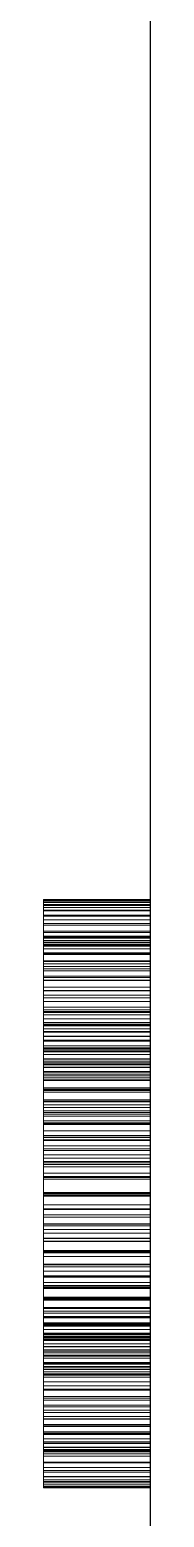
# Paper-space layout '01_三视图' of a CAD drawing. Header units: millimetres. Extents: x 8 to 450, y 8 to 289.
# Drawn here: x 177.12 to 177.25, y 115.479 to 117.296 of the extents above; entities that cross this region are included whole.
import ezdxf

# ---------------------------------------------------------------- set-up
doc = ezdxf.new("R2010")
doc.units = ezdxf.units.MM
doc.linetypes.add('WP_HIDDEN', pattern=[2.3, 1.5, -0.8])
doc.layers.add('HIDDEN', color=7, linetype='WP_HIDDEN', lineweight=13)
doc.layers.add('VISIBLE', color=7, linetype='CONTINUOUS', lineweight=25)

psp = doc.layouts.new('01_三视图')

# ---------------------------------------------------------------- linework, layer by layer
at = {"layer": 'HIDDEN'}
for points in [[(177.12, 116.2333), (177.12, 116.2336)], [(177.25, 116.2336), (177.12, 116.2336)], [(177.12, 116.2336), (177.12, 116.2328)], [(177.12, 116.2321), (177.12, 116.2333)], [(177.25, 116.2333), (177.12, 116.2333)], [(177.25, 116.2328), (177.12, 116.2328)], [(177.12, 116.2328), (177.12, 116.2304)], [(177.12, 116.2302), (177.12, 116.2321)], [(177.25, 116.2321), (177.12, 116.2321)], [(177.25, 116.2304), (177.12, 116.2304)], [(177.12, 116.2304), (177.12, 116.2263)], [(177.12, 116.2275), (177.12, 116.2302)], [(177.25, 116.2302), (177.12, 116.2302)], [(177.12, 116.224), (177.12, 116.2275)], [(177.25, 116.2275), (177.12, 116.2275)], [(177.25, 116.2263), (177.12, 116.2263)], [(177.12, 116.2263), (177.12, 116.2205)], [(177.12, 116.2197), (177.12, 116.224)], [(177.25, 116.224), (177.12, 116.224)], [(177.25, 116.2336), (177.25, 116.2328)], [(177.25, 116.2333), (177.25, 116.2336)], [(177.25, 116.2321), (177.25, 116.2333)], [(177.25, 116.2328), (177.25, 116.2304)], [(177.25, 116.2302), (177.25, 116.2321)], [(177.25, 116.2304), (177.25, 116.2263)], [(177.25, 116.2275), (177.25, 116.2302)], [(177.25, 116.224), (177.25, 116.2275)], [(177.25, 116.2263), (177.25, 116.2205)], [(177.25, 116.2197), (177.25, 116.224)], [(177.25, 116.2205), (177.12, 116.2205)], [(177.12, 116.2205), (177.12, 116.2132)], [(177.12, 116.2147), (177.12, 116.2197)], [(177.25, 116.2197), (177.12, 116.2197)], [(177.12, 116.2089), (177.12, 116.2147)], [(177.25, 116.2147), (177.12, 116.2147)], [(177.25, 116.2132), (177.12, 116.2132)], [(177.12, 116.2132), (177.12, 116.2042)], [(177.12, 116.2023), (177.12, 116.2089)], [(177.25, 116.2089), (177.12, 116.2089)], [(177.25, 116.2042), (177.12, 116.2042)], [(177.12, 116.2042), (177.12, 116.1935)], [(177.25, 116.2205), (177.25, 116.2132)], [(177.25, 116.2147), (177.25, 116.2197)], [(177.25, 116.2089), (177.25, 116.2147)], [(177.25, 116.2132), (177.25, 116.2042)], [(177.25, 116.2023), (177.25, 116.2089)], [(177.25, 116.2042), (177.25, 116.1935)], [(177.12, 116.195), (177.12, 116.2023)], [(177.25, 116.2023), (177.12, 116.2023)], [(177.12, 116.1869), (177.12, 116.195)], [(177.25, 116.195), (177.12, 116.195)], [(177.25, 116.1935), (177.12, 116.1935)], [(177.12, 116.1935), (177.12, 116.1812)], [(177.12, 116.1884), (177.12, 116.189)], [(177.25, 116.189), (177.12, 116.189)], [(177.12, 116.189), (177.12, 116.1877)], [(177.12, 116.1865), (177.12, 116.1884)], [(177.25, 116.1884), (177.12, 116.1884)], [(177.25, 116.1877), (177.12, 116.1877)], [(177.12, 116.1877), (177.12, 116.1836)], [(177.12, 116.178), (177.12, 116.1869)], [(177.25, 116.1869), (177.12, 116.1869)], [(177.12, 116.1834), (177.12, 116.1865)], [(177.25, 116.1865), (177.12, 116.1865)], [(177.25, 116.195), (177.25, 116.2023)], [(177.25, 116.1869), (177.25, 116.195)], [(177.25, 116.1935), (177.25, 116.1812)], [(177.25, 116.189), (177.25, 116.1877)], [(177.25, 116.1884), (177.25, 116.189)], [(177.25, 116.1865), (177.25, 116.1884)], [(177.25, 116.1877), (177.25, 116.1836)], [(177.25, 116.178), (177.25, 116.1869)], [(177.25, 116.1834), (177.25, 116.1865)], [(177.25, 116.1836), (177.12, 116.1836)], [(177.12, 116.1836), (177.12, 116.1768)], [(177.12, 116.1791), (177.12, 116.1834)], [(177.25, 116.1834), (177.12, 116.1834)], [(177.25, 116.1812), (177.12, 116.1812)], [(177.12, 116.1812), (177.12, 116.1674)], [(177.12, 116.1735), (177.12, 116.1791)], [(177.25, 116.1791), (177.12, 116.1791)], [(177.12, 116.1684), (177.12, 116.178)], [(177.25, 116.178), (177.12, 116.178)], [(177.25, 116.1768), (177.12, 116.1768)], [(177.12, 116.1768), (177.12, 116.1673)], [(177.12, 116.1666), (177.12, 116.1735)], [(177.25, 116.1735), (177.12, 116.1735)], [(177.12, 116.1579), (177.12, 116.1684)], [(177.25, 116.1684), (177.12, 116.1684)], [(177.25, 116.1836), (177.25, 116.1768)], [(177.25, 116.1791), (177.25, 116.1834)], [(177.25, 116.1812), (177.25, 116.1674)], [(177.25, 116.1735), (177.25, 116.1791)], [(177.25, 116.1684), (177.25, 116.178)], [(177.25, 116.1768), (177.25, 116.1673)], [(177.25, 116.1666), (177.25, 116.1735)], [(177.25, 116.1579), (177.25, 116.1684)], [(177.25, 116.1674), (177.12, 116.1674)], [(177.12, 116.1674), (177.12, 116.152)], [(177.25, 116.1673), (177.12, 116.1673)], [(177.12, 116.1673), (177.12, 116.155)], [(177.12, 116.1586), (177.12, 116.1666)], [(177.25, 116.1666), (177.12, 116.1666)], [(177.12, 116.1492), (177.12, 116.1586)], [(177.25, 116.1586), (177.12, 116.1586)], [(177.12, 116.1467), (177.12, 116.1579)], [(177.25, 116.1579), (177.12, 116.1579)], [(177.25, 116.155), (177.12, 116.155)], [(177.12, 116.155), (177.12, 116.1401)], [(177.25, 116.152), (177.12, 116.152)], [(177.12, 116.152), (177.12, 116.1352)], [(177.25, 116.1674), (177.25, 116.152)], [(177.25, 116.1673), (177.25, 116.155)], [(177.25, 116.1586), (177.25, 116.1666)], [(177.25, 116.1492), (177.25, 116.1586)], [(177.25, 116.1467), (177.25, 116.1579)], [(177.25, 116.155), (177.25, 116.1401)], [(177.25, 116.152), (177.25, 116.1352)], [(177.12, 116.1386), (177.12, 116.1492)], [(177.25, 116.1492), (177.12, 116.1492)], [(177.12, 116.1347), (177.12, 116.1467)], [(177.25, 116.1467), (177.12, 116.1467)], [(177.25, 116.1401), (177.12, 116.1401)], [(177.12, 116.1401), (177.12, 116.1224)], [(177.12, 116.1268), (177.12, 116.1386)], [(177.25, 116.1386), (177.12, 116.1386)], [(177.25, 116.1352), (177.12, 116.1352)], [(177.12, 116.1352), (177.12, 116.1168)], [(177.12, 116.1221), (177.12, 116.1347)], [(177.25, 116.1347), (177.12, 116.1347)], [(177.25, 116.1386), (177.25, 116.1492)], [(177.25, 116.1347), (177.25, 116.1467)], [(177.25, 116.1401), (177.25, 116.1224)], [(177.25, 116.1268), (177.25, 116.1386)], [(177.25, 116.1352), (177.25, 116.1168)], [(177.25, 116.1221), (177.25, 116.1347)], [(177.12, 116.1136), (177.12, 116.1268)], [(177.25, 116.1268), (177.12, 116.1268)], [(177.25, 116.1224), (177.12, 116.1224)], [(177.12, 116.1224), (177.12, 116.102)], [(177.12, 116.109), (177.12, 116.1221)], [(177.25, 116.1221), (177.12, 116.1221)], [(177.25, 116.1168), (177.12, 116.1168)], [(177.12, 116.1168), (177.12, 116.0969)], [(177.12, 116.0991), (177.12, 116.1136)], [(177.25, 116.1136), (177.12, 116.1136)], [(177.25, 116.1136), (177.25, 116.1268)], [(177.25, 116.1224), (177.25, 116.102)], [(177.25, 116.109), (177.25, 116.1221)], [(177.25, 116.1168), (177.25, 116.0969)], [(177.25, 116.0991), (177.25, 116.1136)], [(177.12, 116.0955), (177.12, 116.109)], [(177.25, 116.109), (177.12, 116.109)], [(177.25, 116.102), (177.12, 116.102)], [(177.12, 116.102), (177.12, 116.0794)], [(177.12, 116.0834), (177.12, 116.0991)], [(177.25, 116.0991), (177.12, 116.0991)], [(177.25, 116.0969), (177.12, 116.0969)], [(177.12, 116.0969), (177.12, 116.0756)], [(177.12, 116.0958), (177.12, 116.0968)], [(177.12, 116.0968), (177.12, 116.0958)], [(177.25, 116.0968), (177.12, 116.0968)], [(177.12, 116.0928), (177.12, 116.0958)], [(177.12, 116.0958), (177.12, 116.0929)], [(177.25, 116.0958), (177.12, 116.0958)], [(177.25, 116.0958), (177.12, 116.0958)], [(177.12, 116.0814), (177.12, 116.0955)], [(177.25, 116.0955), (177.12, 116.0955)], [(177.25, 116.0955), (177.25, 116.109)], [(177.25, 116.102), (177.25, 116.0794)], [(177.25, 116.0834), (177.25, 116.0991)], [(177.25, 116.0969), (177.25, 116.0756)], [(177.25, 116.0958), (177.25, 116.0968)], [(177.25, 116.0968), (177.25, 116.0958)], [(177.25, 116.0928), (177.25, 116.0958)], [(177.25, 116.0958), (177.25, 116.0929)], [(177.25, 116.0814), (177.25, 116.0955)], [(177.12, 116.0929), (177.12, 116.088)], [(177.25, 116.0929), (177.12, 116.0929)], [(177.12, 116.0878), (177.12, 116.0928)], [(177.25, 116.0928), (177.12, 116.0928)], [(177.12, 116.088), (177.12, 116.0812)], [(177.25, 116.088), (177.12, 116.088)], [(177.12, 116.0807), (177.12, 116.0878)], [(177.25, 116.0878), (177.12, 116.0878)], [(177.12, 116.0663), (177.12, 116.0834)], [(177.25, 116.0834), (177.12, 116.0834)], [(177.12, 116.0668), (177.12, 116.0814)], [(177.25, 116.0814), (177.12, 116.0814)], [(177.12, 116.0812), (177.12, 116.0724)], [(177.25, 116.0812), (177.12, 116.0812)], [(177.12, 116.0717), (177.12, 116.0807)], [(177.25, 116.0807), (177.12, 116.0807)], [(177.25, 116.0794), (177.12, 116.0794)], [(177.12, 116.0794), (177.12, 116.055)], [(177.25, 116.0929), (177.25, 116.088)], [(177.25, 116.0878), (177.25, 116.0928)], [(177.25, 116.088), (177.25, 116.0812)], [(177.25, 116.0807), (177.25, 116.0878)], [(177.25, 116.0663), (177.25, 116.0834)], [(177.25, 116.0668), (177.25, 116.0814)], [(177.25, 116.0812), (177.25, 116.0724)], [(177.25, 116.0717), (177.25, 116.0807)], [(177.25, 116.0794), (177.25, 116.055)], [(177.25, 116.0756), (177.12, 116.0756)], [(177.12, 116.0756), (177.12, 116.0527)], [(177.12, 116.0724), (177.12, 116.0617)], [(177.25, 116.0724), (177.12, 116.0724)], [(177.12, 116.0606), (177.12, 116.0717)], [(177.25, 116.0717), (177.12, 116.0717)], [(177.12, 116.0518), (177.12, 116.0668)], [(177.25, 116.0668), (177.12, 116.0668)], [(177.12, 116.048), (177.12, 116.0663)], [(177.25, 116.0663), (177.12, 116.0663)], [(177.12, 116.0617), (177.12, 116.049)], [(177.25, 116.0617), (177.12, 116.0617)], [(177.12, 116.0476), (177.12, 116.0606)], [(177.25, 116.0606), (177.12, 116.0606)], [(177.25, 116.0756), (177.25, 116.0527)], [(177.25, 116.0724), (177.25, 116.0617)], [(177.25, 116.0606), (177.25, 116.0717)], [(177.25, 116.0518), (177.25, 116.0668)], [(177.25, 116.048), (177.25, 116.0663)], [(177.25, 116.0617), (177.25, 116.049)], [(177.25, 116.0476), (177.25, 116.0606)], [(177.25, 116.055), (177.12, 116.055)], [(177.12, 116.055), (177.12, 116.0289)], [(177.25, 116.0527), (177.12, 116.0527)], [(177.12, 116.0527), (177.12, 116.0284)], [(177.12, 116.0362), (177.12, 116.0518)], [(177.25, 116.0518), (177.12, 116.0518)], [(177.12, 116.0507), (177.12, 116.0515)], [(177.12, 116.0515), (177.12, 116.0507)], [(177.25, 116.0515), (177.12, 116.0515)], [(177.12, 116.0483), (177.12, 116.0507)], [(177.12, 116.0507), (177.12, 116.0484)], [(177.25, 116.0507), (177.12, 116.0507)], [(177.25, 116.0507), (177.12, 116.0507)], [(177.12, 116.049), (177.12, 116.0343)], [(177.25, 116.049), (177.12, 116.049)], [(177.12, 116.0484), (177.12, 116.0445)], [(177.25, 116.0484), (177.12, 116.0484)], [(177.12, 116.0443), (177.12, 116.0483)], [(177.25, 116.0483), (177.12, 116.0483)], [(177.12, 116.0284), (177.12, 116.048)], [(177.25, 116.048), (177.12, 116.048)], [(177.12, 116.0325), (177.12, 116.0476)], [(177.25, 116.0476), (177.12, 116.0476)], [(177.12, 116.0445), (177.12, 116.0391)], [(177.25, 116.0445), (177.12, 116.0445)], [(177.12, 116.0387), (177.12, 116.0443)], [(177.25, 116.0443), (177.12, 116.0443)], [(177.25, 116.055), (177.25, 116.0289)], [(177.25, 116.0527), (177.25, 116.0284)], [(177.25, 116.0362), (177.25, 116.0518)], [(177.25, 116.0507), (177.25, 116.0515)], [(177.25, 116.0515), (177.25, 116.0507)], [(177.25, 116.0483), (177.25, 116.0507)], [(177.25, 116.0507), (177.25, 116.0484)], [(177.25, 116.049), (177.25, 116.0343)], [(177.25, 116.0484), (177.25, 116.0445)], [(177.25, 116.0443), (177.25, 116.0483)], [(177.25, 116.0284), (177.25, 116.048)], [(177.25, 116.0325), (177.25, 116.0476)], [(177.25, 116.0445), (177.25, 116.0391)], [(177.25, 116.0387), (177.25, 116.0443)], [(177.12, 116.0391), (177.12, 116.0321)], [(177.25, 116.0391), (177.12, 116.0391)], [(177.12, 116.0316), (177.12, 116.0387)], [(177.25, 116.0387), (177.12, 116.0387)], [(177.12, 116.0202), (177.12, 116.0362)], [(177.25, 116.0362), (177.12, 116.0362)], [(177.12, 116.0343), (177.12, 116.0182)], [(177.25, 116.0343), (177.12, 116.0343)], [(177.12, 116.0159), (177.12, 116.0325)], [(177.25, 116.0325), (177.12, 116.0325)], [(177.12, 116.0321), (177.12, 116.0236)], [(177.25, 116.0321), (177.12, 116.0321)], [(177.12, 116.0228), (177.12, 116.0316)], [(177.25, 116.0316), (177.12, 116.0316)], [(177.25, 116.0289), (177.12, 116.0289)], [(177.12, 116.0289), (177.12, 116.0011)], [(177.25, 116.0284), (177.12, 116.0284)], [(177.12, 116.0236), (177.12, 116.0136)], [(177.25, 116.0236), (177.12, 116.0236)], [(177.12, 116.0125), (177.12, 116.0228)], [(177.25, 116.0228), (177.12, 116.0228)], [(177.25, 116.0391), (177.25, 116.0321)], [(177.25, 116.0316), (177.25, 116.0387)], [(177.25, 116.0202), (177.25, 116.0362)], [(177.25, 116.0343), (177.25, 116.0182)], [(177.25, 116.0159), (177.25, 116.0325)], [(177.25, 116.0321), (177.25, 116.0236)], [(177.25, 116.0228), (177.25, 116.0316)], [(177.25, 116.0289), (177.25, 116.0011)], [(177.25, 116.0236), (177.25, 116.0136)], [(177.25, 116.0125), (177.25, 116.0228)], [(177.12, 116.0037), (177.12, 116.0202)], [(177.25, 116.0202), (177.12, 116.0202)], [(177.12, 116.0182), (177.12, 116.001)], [(177.25, 116.0182), (177.12, 116.0182)], [(177.12, 115.9983), (177.12, 116.0159)], [(177.25, 116.0159), (177.12, 116.0159)], [(177.12, 116.0136), (177.12, 116.002)], [(177.25, 116.0136), (177.12, 116.0136)], [(177.12, 116.0005), (177.12, 116.0125)], [(177.25, 116.0125), (177.12, 116.0125)], [(177.25, 116.0037), (177.25, 116.0202)], [(177.25, 116.0182), (177.25, 116.001)], [(177.25, 115.9983), (177.25, 116.0159)], [(177.25, 116.0136), (177.25, 116.002)], [(177.25, 116.0005), (177.25, 116.0125)], [(177.12, 115.9867), (177.12, 116.0037)], [(177.25, 116.0037), (177.12, 116.0037)], [(177.12, 116.002), (177.12, 115.9892)], [(177.25, 116.002), (177.12, 116.002)], [(177.25, 116.0011), (177.12, 116.0011)], [(177.12, 116.0011), (177.12, 115.9715)], [(177.12, 116.001), (177.12, 115.9828)], [(177.25, 116.001), (177.12, 116.001)], [(177.12, 115.9874), (177.12, 116.0005)], [(177.25, 116.0005), (177.12, 116.0005)], [(177.12, 115.9797), (177.12, 115.9983)], [(177.25, 115.9983), (177.12, 115.9983)], [(177.12, 115.9892), (177.12, 115.9755)], [(177.25, 115.9892), (177.12, 115.9892)], [(177.12, 115.9735), (177.12, 115.9874)], [(177.25, 115.9874), (177.12, 115.9874)], [(177.12, 115.9692), (177.12, 115.9867)], [(177.25, 115.9867), (177.12, 115.9867)], [(177.25, 115.9867), (177.25, 116.0037)], [(177.25, 116.002), (177.25, 115.9892)], [(177.25, 116.0011), (177.25, 115.9715)], [(177.25, 116.001), (177.25, 115.9828)], [(177.25, 115.9874), (177.25, 116.0005)], [(177.25, 115.9797), (177.25, 115.9983)], [(177.25, 115.9892), (177.25, 115.9755)], [(177.25, 115.9735), (177.25, 115.9874)], [(177.25, 115.9692), (177.25, 115.9867)], [(177.12, 115.9828), (177.12, 115.9635)], [(177.25, 115.9828), (177.12, 115.9828)], [(177.12, 115.9601), (177.12, 115.9797)], [(177.25, 115.9797), (177.12, 115.9797)], [(177.12, 115.9755), (177.12, 115.961)], [(177.25, 115.9755), (177.12, 115.9755)], [(177.12, 115.9588), (177.12, 115.9735)], [(177.25, 115.9735), (177.12, 115.9735)], [(177.25, 115.9715), (177.12, 115.9715)], [(177.12, 115.9715), (177.12, 115.9401)], [(177.12, 115.9512), (177.12, 115.9692)], [(177.25, 115.9692), (177.12, 115.9692)], [(177.25, 115.9828), (177.25, 115.9635)], [(177.25, 115.9601), (177.25, 115.9797)], [(177.25, 115.9755), (177.25, 115.961)], [(177.25, 115.9588), (177.25, 115.9735)], [(177.25, 115.9715), (177.25, 115.9401)], [(177.25, 115.9512), (177.25, 115.9692)], [(177.12, 115.9635), (177.12, 115.9432)], [(177.25, 115.9635), (177.12, 115.9635)], [(177.12, 115.961), (177.12, 115.9456)], [(177.25, 115.961), (177.12, 115.961)], [(177.12, 115.9395), (177.12, 115.9601)], [(177.25, 115.9601), (177.12, 115.9601)], [(177.12, 115.9433), (177.12, 115.9588)], [(177.25, 115.9588), (177.12, 115.9588)], [(177.12, 115.9328), (177.12, 115.9512)], [(177.25, 115.9512), (177.12, 115.9512)], [(177.25, 115.9635), (177.25, 115.9432)], [(177.25, 115.961), (177.25, 115.9456)], [(177.25, 115.9395), (177.25, 115.9601)], [(177.25, 115.9433), (177.25, 115.9588)], [(177.25, 115.9328), (177.25, 115.9512)], [(177.12, 115.9456), (177.12, 115.9293)], [(177.25, 115.9456), (177.12, 115.9456)], [(177.12, 115.9271), (177.12, 115.9433)], [(177.25, 115.9433), (177.12, 115.9433)], [(177.12, 115.9432), (177.12, 115.9218)], [(177.25, 115.9432), (177.12, 115.9432)], [(177.25, 115.9401), (177.12, 115.9401)], [(177.12, 115.9401), (177.12, 115.9071)], [(177.12, 115.9178), (177.12, 115.9395)], [(177.25, 115.9395), (177.12, 115.9395)], [(177.12, 115.9138), (177.12, 115.9328)], [(177.25, 115.9328), (177.12, 115.9328)], [(177.25, 115.9456), (177.25, 115.9293)], [(177.25, 115.9271), (177.25, 115.9433)], [(177.25, 115.9432), (177.25, 115.9218)], [(177.25, 115.9401), (177.25, 115.9071)], [(177.25, 115.9178), (177.25, 115.9395)], [(177.25, 115.9138), (177.25, 115.9328)], [(177.12, 115.9293), (177.12, 115.9121)], [(177.25, 115.9293), (177.12, 115.9293)], [(177.12, 115.9101), (177.12, 115.9271)], [(177.25, 115.9271), (177.12, 115.9271)], [(177.12, 115.9218), (177.12, 115.8994)], [(177.25, 115.9218), (177.12, 115.9218)], [(177.12, 115.8952), (177.12, 115.9178)], [(177.25, 115.9178), (177.12, 115.9178)], [(177.12, 115.8745), (177.12, 115.9138)], [(177.25, 115.9138), (177.12, 115.9138)], [(177.25, 115.9293), (177.25, 115.9121)], [(177.25, 115.9101), (177.25, 115.9271)], [(177.25, 115.9218), (177.25, 115.8994)], [(177.25, 115.8952), (177.25, 115.9178)], [(177.25, 115.8745), (177.25, 115.9138)], [(177.12, 115.9121), (177.12, 115.8941)], [(177.25, 115.9121), (177.12, 115.9121)], [(177.12, 115.8923), (177.12, 115.9101)], [(177.25, 115.9101), (177.12, 115.9101)], [(177.25, 115.9071), (177.12, 115.9071)], [(177.12, 115.9071), (177.12, 115.8722)], [(177.12, 115.8994), (177.12, 115.876)], [(177.25, 115.8994), (177.12, 115.8994)], [(177.25, 115.9121), (177.25, 115.8941)], [(177.25, 115.8923), (177.25, 115.9101)], [(177.25, 115.9071), (177.25, 115.8722)], [(177.25, 115.8994), (177.25, 115.876)], [(177.12, 115.8715), (177.12, 115.8952)], [(177.25, 115.8952), (177.12, 115.8952)], [(177.12, 115.8941), (177.12, 115.8752)], [(177.25, 115.8941), (177.12, 115.8941)], [(177.12, 115.8737), (177.12, 115.8923)], [(177.25, 115.8923), (177.12, 115.8923)], [(177.25, 115.8715), (177.25, 115.8952)], [(177.25, 115.8941), (177.25, 115.8752)], [(177.25, 115.8737), (177.25, 115.8923)], [(177.12, 115.876), (177.12, 115.8607)], [(177.25, 115.876), (177.12, 115.876)], [(177.12, 115.8752), (177.12, 115.8558)], [(177.25, 115.8752), (177.12, 115.8752)], [(177.12, 115.8351), (177.12, 115.8745)], [(177.25, 115.8745), (177.12, 115.8745)], [(177.12, 115.855), (177.12, 115.8737)], [(177.25, 115.8737), (177.12, 115.8737)], [(177.25, 115.8722), (177.12, 115.8722)], [(177.12, 115.8722), (177.12, 115.8376)], [(177.12, 115.8484), (177.12, 115.8715)], [(177.25, 115.8715), (177.12, 115.8715)], [(177.12, 115.8607), (177.12, 115.8456)], [(177.25, 115.8607), (177.12, 115.8607)], [(177.25, 115.876), (177.25, 115.8607)], [(177.25, 115.8752), (177.25, 115.8558)], [(177.25, 115.8351), (177.25, 115.8745)], [(177.25, 115.855), (177.25, 115.8737)], [(177.25, 115.8722), (177.25, 115.8376)], [(177.25, 115.8484), (177.25, 115.8715)], [(177.25, 115.8607), (177.25, 115.8456)], [(177.12, 115.8558), (177.12, 115.8373)], [(177.25, 115.8558), (177.12, 115.8558)], [(177.12, 115.8371), (177.12, 115.855)], [(177.25, 115.855), (177.12, 115.855)], [(177.12, 115.8263), (177.12, 115.8484)], [(177.25, 115.8484), (177.12, 115.8484)], [(177.12, 115.8456), (177.12, 115.8308)], [(177.25, 115.8456), (177.12, 115.8456)], [(177.25, 115.8558), (177.25, 115.8373)], [(177.25, 115.8371), (177.25, 115.855)], [(177.25, 115.8263), (177.25, 115.8484)], [(177.25, 115.8456), (177.25, 115.8308)], [(177.25, 115.8376), (177.12, 115.8376)], [(177.12, 115.8376), (177.12, 115.8048)], [(177.12, 115.8373), (177.12, 115.8197)], [(177.25, 115.8373), (177.12, 115.8373)], [(177.12, 115.8199), (177.12, 115.8371)], [(177.25, 115.8371), (177.12, 115.8371)], [(177.12, 115.8162), (177.12, 115.8351)], [(177.25, 115.8351), (177.12, 115.8351)], [(177.12, 115.8308), (177.12, 115.8163)], [(177.25, 115.8308), (177.12, 115.8308)], [(177.12, 115.8052), (177.12, 115.8263)], [(177.25, 115.8263), (177.12, 115.8263)], [(177.25, 115.8376), (177.25, 115.8048)], [(177.25, 115.8373), (177.25, 115.8197)], [(177.25, 115.8199), (177.25, 115.8371)], [(177.25, 115.8162), (177.25, 115.8351)], [(177.25, 115.8308), (177.25, 115.8163)], [(177.25, 115.8052), (177.25, 115.8263)], [(177.12, 115.8036), (177.12, 115.8199)], [(177.25, 115.8199), (177.12, 115.8199)], [(177.12, 115.8197), (177.12, 115.8031)], [(177.25, 115.8197), (177.12, 115.8197)], [(177.12, 115.8163), (177.12, 115.802)], [(177.25, 115.8163), (177.12, 115.8163)], [(177.12, 115.7977), (177.12, 115.8162)], [(177.25, 115.8162), (177.12, 115.8162)], [(177.12, 115.7851), (177.12, 115.8052)], [(177.25, 115.8052), (177.12, 115.8052)], [(177.25, 115.8048), (177.12, 115.8048)], [(177.12, 115.8048), (177.12, 115.7737)], [(177.25, 115.8036), (177.25, 115.8199)], [(177.25, 115.8197), (177.25, 115.8031)], [(177.25, 115.8163), (177.25, 115.802)], [(177.25, 115.7977), (177.25, 115.8162)], [(177.25, 115.7851), (177.25, 115.8052)], [(177.25, 115.8048), (177.25, 115.7737)], [(177.12, 115.7882), (177.12, 115.8036)], [(177.25, 115.8036), (177.12, 115.8036)], [(177.12, 115.8031), (177.12, 115.7874)], [(177.25, 115.8031), (177.12, 115.8031)], [(177.12, 115.802), (177.12, 115.788)], [(177.25, 115.802), (177.12, 115.802)], [(177.12, 115.7797), (177.12, 115.7977)], [(177.25, 115.7977), (177.12, 115.7977)], [(177.12, 115.7735), (177.12, 115.7882)], [(177.25, 115.7882), (177.12, 115.7882)], [(177.12, 115.788), (177.12, 115.7742)], [(177.25, 115.788), (177.12, 115.788)], [(177.12, 115.7874), (177.12, 115.7726)], [(177.25, 115.7874), (177.12, 115.7874)], [(177.25, 115.7882), (177.25, 115.8036)], [(177.25, 115.8031), (177.25, 115.7874)], [(177.25, 115.802), (177.25, 115.788)], [(177.25, 115.7797), (177.25, 115.7977)], [(177.25, 115.7735), (177.25, 115.7882)], [(177.25, 115.788), (177.25, 115.7742)], [(177.25, 115.7874), (177.25, 115.7726)], [(177.12, 115.7661), (177.12, 115.7851)], [(177.25, 115.7851), (177.12, 115.7851)], [(177.12, 115.7622), (177.12, 115.7797)], [(177.25, 115.7797), (177.12, 115.7797)], [(177.12, 115.7742), (177.12, 115.7607)], [(177.25, 115.7742), (177.12, 115.7742)], [(177.25, 115.7737), (177.12, 115.7737)], [(177.12, 115.7737), (177.12, 115.7443)], [(177.12, 115.7596), (177.12, 115.7735)], [(177.25, 115.7735), (177.12, 115.7735)], [(177.12, 115.7726), (177.12, 115.7587)], [(177.25, 115.7726), (177.12, 115.7726)], [(177.25, 115.7661), (177.25, 115.7851)], [(177.25, 115.7622), (177.25, 115.7797)], [(177.25, 115.7742), (177.25, 115.7607)], [(177.25, 115.7737), (177.25, 115.7443)], [(177.25, 115.7596), (177.25, 115.7735)], [(177.25, 115.7726), (177.25, 115.7587)], [(177.12, 115.748), (177.12, 115.7661)], [(177.25, 115.7661), (177.12, 115.7661)], [(177.12, 115.7452), (177.12, 115.7622)], [(177.25, 115.7622), (177.12, 115.7622)], [(177.12, 115.7607), (177.12, 115.7477)], [(177.25, 115.7607), (177.12, 115.7607)], [(177.12, 115.7466), (177.12, 115.7596)], [(177.25, 115.7596), (177.12, 115.7596)], [(177.12, 115.7587), (177.12, 115.7458)], [(177.25, 115.7587), (177.12, 115.7587)], [(177.25, 115.748), (177.25, 115.7661)], [(177.25, 115.7452), (177.25, 115.7622)], [(177.25, 115.7607), (177.25, 115.7477)], [(177.25, 115.7466), (177.25, 115.7596)], [(177.25, 115.7587), (177.25, 115.7458)], [(177.12, 115.731), (177.12, 115.748)], [(177.25, 115.748), (177.12, 115.748)], [(177.12, 115.7477), (177.12, 115.7356)], [(177.25, 115.7477), (177.12, 115.7477)], [(177.12, 115.7347), (177.12, 115.7466)], [(177.25, 115.7466), (177.12, 115.7466)], [(177.12, 115.7458), (177.12, 115.7341)], [(177.25, 115.7458), (177.12, 115.7458)], [(177.12, 115.7287), (177.12, 115.7452)], [(177.25, 115.7452), (177.12, 115.7452)], [(177.25, 115.7443), (177.12, 115.7443)], [(177.12, 115.7443), (177.12, 115.7168)], [(177.12, 115.7356), (177.12, 115.7243)], [(177.25, 115.7356), (177.12, 115.7356)], [(177.12, 115.7244), (177.12, 115.7347)], [(177.25, 115.7347), (177.12, 115.7347)], [(177.12, 115.7341), (177.12, 115.724)], [(177.25, 115.7341), (177.12, 115.7341)], [(177.25, 115.731), (177.25, 115.748)], [(177.25, 115.7477), (177.25, 115.7356)], [(177.25, 115.7347), (177.25, 115.7466)], [(177.25, 115.7458), (177.25, 115.7341)], [(177.25, 115.7287), (177.25, 115.7452)], [(177.25, 115.7443), (177.25, 115.7168)], [(177.25, 115.7356), (177.25, 115.7243)], [(177.25, 115.7244), (177.25, 115.7347)], [(177.25, 115.7341), (177.25, 115.724)], [(177.12, 115.715), (177.12, 115.731)], [(177.25, 115.731), (177.12, 115.731)], [(177.12, 115.7127), (177.12, 115.7287)], [(177.25, 115.7287), (177.12, 115.7287)], [(177.12, 115.7158), (177.12, 115.7244)], [(177.25, 115.7244), (177.12, 115.7244)], [(177.12, 115.7243), (177.12, 115.7138)], [(177.25, 115.7243), (177.12, 115.7243)], [(177.12, 115.724), (177.12, 115.7155)], [(177.25, 115.724), (177.12, 115.724)], [(177.12, 115.7026), (177.12, 115.7228)], [(177.25, 115.7228), (177.12, 115.7228)], [(177.12, 115.7228), (177.12, 115.6986)], [(177.25, 115.7168), (177.12, 115.7168)], [(177.12, 115.7168), (177.12, 115.691)], [(177.12, 115.7086), (177.12, 115.7158)], [(177.25, 115.7158), (177.12, 115.7158)], [(177.12, 115.7155), (177.12, 115.7085)], [(177.25, 115.7155), (177.12, 115.7155)], [(177.12, 115.7004), (177.12, 115.715)], [(177.25, 115.715), (177.12, 115.715)], [(177.12, 115.7138), (177.12, 115.7041)], [(177.25, 115.7138), (177.12, 115.7138)], [(177.25, 115.715), (177.25, 115.731)], [(177.25, 115.7127), (177.25, 115.7287)], [(177.25, 115.7158), (177.25, 115.7244)], [(177.25, 115.7243), (177.25, 115.7138)], [(177.25, 115.724), (177.25, 115.7155)], [(177.25, 115.7228), (177.25, 115.6986)], [(177.25, 115.7026), (177.25, 115.7228)], [(177.25, 115.7168), (177.25, 115.691)], [(177.25, 115.7086), (177.25, 115.7158)], [(177.25, 115.7155), (177.25, 115.7085)], [(177.25, 115.7004), (177.25, 115.715)], [(177.25, 115.7138), (177.25, 115.7041)], [(177.12, 115.6972), (177.12, 115.7127)], [(177.25, 115.7127), (177.12, 115.7127)], [(177.12, 115.7031), (177.12, 115.7086)], [(177.25, 115.7086), (177.12, 115.7086)], [(177.12, 115.7085), (177.12, 115.703)], [(177.25, 115.7085), (177.12, 115.7085)], [(177.12, 115.7041), (177.12, 115.6952)], [(177.25, 115.7041), (177.12, 115.7041)], [(177.12, 115.6992), (177.12, 115.7031)], [(177.25, 115.7031), (177.12, 115.7031)], [(177.12, 115.703), (177.12, 115.6991)], [(177.25, 115.703), (177.12, 115.703)], [(177.12, 115.6838), (177.12, 115.7026)], [(177.25, 115.7026), (177.12, 115.7026)], [(177.12, 115.6878), (177.12, 115.7004)], [(177.25, 115.7004), (177.12, 115.7004)], [(177.12, 115.6968), (177.12, 115.6992)], [(177.25, 115.6992), (177.12, 115.6992)], [(177.12, 115.6991), (177.12, 115.6968)], [(177.25, 115.6991), (177.12, 115.6991)], [(177.25, 115.6986), (177.12, 115.6986)], [(177.12, 115.6986), (177.12, 115.6758)], [(177.12, 115.6821), (177.12, 115.6972)], [(177.25, 115.6972), (177.12, 115.6972)], [(177.12, 115.6968), (177.12, 115.696)], [(177.12, 115.696), (177.12, 115.6968)], [(177.25, 115.6968), (177.12, 115.6968)], [(177.25, 115.6968), (177.12, 115.6968)], [(177.25, 115.696), (177.12, 115.696)], [(177.25, 115.6972), (177.25, 115.7127)], [(177.25, 115.7031), (177.25, 115.7086)], [(177.25, 115.7085), (177.25, 115.703)], [(177.25, 115.7041), (177.25, 115.6952)], [(177.25, 115.6992), (177.25, 115.7031)], [(177.25, 115.703), (177.25, 115.6991)], [(177.25, 115.6838), (177.25, 115.7026)], [(177.25, 115.6878), (177.25, 115.7004)], [(177.25, 115.6968), (177.25, 115.6992)], [(177.25, 115.6991), (177.25, 115.6968)], [(177.25, 115.6986), (177.25, 115.6758)], [(177.25, 115.6821), (177.25, 115.6972)], [(177.25, 115.6968), (177.25, 115.696)], [(177.25, 115.696), (177.25, 115.6968)], [(177.12, 115.6952), (177.12, 115.6872)], [(177.25, 115.6952), (177.12, 115.6952)], [(177.25, 115.691), (177.12, 115.691)], [(177.12, 115.691), (177.12, 115.667)], [(177.12, 115.6771), (177.12, 115.6878)], [(177.25, 115.6878), (177.12, 115.6878)], [(177.12, 115.6872), (177.12, 115.68)], [(177.25, 115.6872), (177.12, 115.6872)], [(177.12, 115.6664), (177.12, 115.6838)], [(177.25, 115.6838), (177.12, 115.6838)], [(177.12, 115.6676), (177.12, 115.6821)], [(177.25, 115.6821), (177.12, 115.6821)], [(177.12, 115.68), (177.12, 115.6736)], [(177.25, 115.68), (177.12, 115.68)], [(177.25, 115.6952), (177.25, 115.6872)], [(177.25, 115.691), (177.25, 115.667)], [(177.25, 115.6771), (177.25, 115.6878)], [(177.25, 115.6872), (177.25, 115.68)], [(177.25, 115.6664), (177.25, 115.6838)], [(177.25, 115.6676), (177.25, 115.6821)], [(177.25, 115.68), (177.25, 115.6736)], [(177.12, 115.6684), (177.12, 115.6771)], [(177.25, 115.6771), (177.12, 115.6771)], [(177.25, 115.6758), (177.12, 115.6758)], [(177.12, 115.6758), (177.12, 115.6545)], [(177.12, 115.6736), (177.12, 115.6681)], [(177.25, 115.6736), (177.12, 115.6736)], [(177.12, 115.6616), (177.12, 115.6684)], [(177.25, 115.6684), (177.12, 115.6684)], [(177.12, 115.6681), (177.12, 115.6635)], [(177.25, 115.6681), (177.12, 115.6681)], [(177.12, 115.6535), (177.12, 115.6676)], [(177.25, 115.6676), (177.12, 115.6676)], [(177.25, 115.667), (177.12, 115.667)], [(177.12, 115.667), (177.12, 115.6447)], [(177.12, 115.6503), (177.12, 115.6664)], [(177.25, 115.6664), (177.12, 115.6664)], [(177.12, 115.6635), (177.12, 115.6597)], [(177.25, 115.6635), (177.12, 115.6635)], [(177.12, 115.6567), (177.12, 115.6616)], [(177.25, 115.6616), (177.12, 115.6616)], [(177.12, 115.6597), (177.12, 115.6567)], [(177.25, 115.6597), (177.12, 115.6597)], [(177.25, 115.6684), (177.25, 115.6771)], [(177.25, 115.6758), (177.25, 115.6545)], [(177.25, 115.6736), (177.25, 115.6681)], [(177.25, 115.6616), (177.25, 115.6684)], [(177.25, 115.6681), (177.25, 115.6635)], [(177.25, 115.6535), (177.25, 115.6676)], [(177.25, 115.667), (177.25, 115.6447)], [(177.25, 115.6503), (177.25, 115.6664)], [(177.25, 115.6635), (177.25, 115.6597)], [(177.25, 115.6567), (177.25, 115.6616)], [(177.25, 115.6597), (177.25, 115.6567)], [(177.12, 115.6567), (177.12, 115.6546)], [(177.12, 115.6538), (177.12, 115.6567)], [(177.25, 115.6567), (177.12, 115.6567)], [(177.25, 115.6567), (177.12, 115.6567)], [(177.12, 115.6546), (177.12, 115.6533)], [(177.25, 115.6546), (177.12, 115.6546)], [(177.25, 115.6545), (177.12, 115.6545)], [(177.12, 115.6545), (177.12, 115.6346)], [(177.12, 115.6529), (177.12, 115.6538)], [(177.25, 115.6538), (177.12, 115.6538)], [(177.12, 115.6399), (177.12, 115.6535)], [(177.25, 115.6535), (177.12, 115.6535)], [(177.12, 115.6533), (177.12, 115.6529)], [(177.25, 115.6533), (177.12, 115.6533)], [(177.25, 115.6529), (177.12, 115.6529)], [(177.12, 115.6355), (177.12, 115.6503)], [(177.25, 115.6503), (177.12, 115.6503)], [(177.25, 115.6447), (177.12, 115.6447)], [(177.12, 115.6447), (177.12, 115.6246)], [(177.25, 115.6567), (177.25, 115.6546)], [(177.25, 115.6538), (177.25, 115.6567)], [(177.25, 115.6546), (177.25, 115.6533)], [(177.25, 115.6545), (177.25, 115.6346)], [(177.25, 115.6529), (177.25, 115.6538)], [(177.25, 115.6399), (177.25, 115.6535)], [(177.25, 115.6533), (177.25, 115.6529)], [(177.25, 115.6355), (177.25, 115.6503)], [(177.25, 115.6447), (177.25, 115.6246)], [(177.12, 115.6268), (177.12, 115.6399)], [(177.25, 115.6399), (177.12, 115.6399)], [(177.12, 115.6221), (177.12, 115.6355)], [(177.25, 115.6355), (177.12, 115.6355)], [(177.25, 115.6346), (177.12, 115.6346)], [(177.12, 115.6346), (177.12, 115.6161)], [(177.12, 115.6142), (177.12, 115.6268)], [(177.25, 115.6268), (177.12, 115.6268)], [(177.25, 115.6246), (177.12, 115.6246)], [(177.12, 115.6246), (177.12, 115.6073)], [(177.25, 115.6268), (177.25, 115.6399)], [(177.25, 115.6221), (177.25, 115.6355)], [(177.25, 115.6346), (177.25, 115.6161)], [(177.25, 115.6142), (177.25, 115.6268)], [(177.25, 115.6246), (177.25, 115.6073)], [(177.12, 115.61), (177.12, 115.6221)], [(177.25, 115.6221), (177.12, 115.6221)], [(177.25, 115.6161), (177.12, 115.6161)], [(177.12, 115.6161), (177.12, 115.599)], [(177.12, 115.6022), (177.12, 115.6142)], [(177.25, 115.6142), (177.12, 115.6142)], [(177.12, 115.5993), (177.12, 115.61)], [(177.25, 115.61), (177.12, 115.61)], [(177.25, 115.6073), (177.12, 115.6073)], [(177.12, 115.6073), (177.12, 115.5926)], [(177.25, 115.61), (177.25, 115.6221)], [(177.25, 115.6161), (177.25, 115.599)], [(177.25, 115.6022), (177.25, 115.6142)], [(177.25, 115.5993), (177.25, 115.61)], [(177.25, 115.6073), (177.25, 115.5926)], [(177.12, 115.591), (177.12, 115.6022)], [(177.25, 115.6022), (177.12, 115.6022)], [(177.25, 115.5993), (177.12, 115.5993)], [(177.12, 115.5899), (177.12, 115.5993)], [(177.25, 115.599), (177.12, 115.599)], [(177.12, 115.599), (177.12, 115.5834)], [(177.25, 115.5926), (177.12, 115.5926)], [(177.12, 115.5926), (177.12, 115.5805)], [(177.12, 115.5806), (177.12, 115.591)], [(177.25, 115.591), (177.12, 115.591)], [(177.12, 115.5818), (177.12, 115.5899)], [(177.25, 115.5899), (177.12, 115.5899)], [(177.25, 115.591), (177.25, 115.6022)], [(177.25, 115.5899), (177.25, 115.5993)], [(177.25, 115.599), (177.25, 115.5834)], [(177.25, 115.5926), (177.25, 115.5805)], [(177.25, 115.5806), (177.25, 115.591)], [(177.25, 115.5818), (177.25, 115.5899)], [(177.25, 115.5834), (177.12, 115.5834)], [(177.12, 115.5834), (177.12, 115.5692)], [(177.12, 115.5749), (177.12, 115.5818)], [(177.25, 115.5818), (177.12, 115.5818)], [(177.12, 115.5709), (177.12, 115.5806)], [(177.25, 115.5806), (177.12, 115.5806)], [(177.25, 115.5805), (177.12, 115.5805)], [(177.12, 115.5805), (177.12, 115.5712)], [(177.12, 115.5692), (177.12, 115.5749)], [(177.25, 115.5749), (177.12, 115.5749)], [(177.25, 115.5712), (177.12, 115.5712)], [(177.12, 115.5712), (177.12, 115.5645)], [(177.12, 115.562), (177.12, 115.5709)], [(177.25, 115.5709), (177.12, 115.5709)], [(177.25, 115.5692), (177.12, 115.5692)], [(177.12, 115.5692), (177.12, 115.5566)], [(177.12, 115.5648), (177.12, 115.5692)], [(177.25, 115.5834), (177.25, 115.5692)], [(177.25, 115.5749), (177.25, 115.5818)], [(177.25, 115.5709), (177.25, 115.5806)], [(177.25, 115.5805), (177.25, 115.5712)], [(177.25, 115.5692), (177.25, 115.5749)], [(177.25, 115.5712), (177.25, 115.5645)], [(177.25, 115.562), (177.25, 115.5709)], [(177.25, 115.5648), (177.25, 115.5692)], [(177.25, 115.5692), (177.25, 115.5566)], [(177.12, 115.5617), (177.12, 115.5648)], [(177.25, 115.5648), (177.12, 115.5648)], [(177.25, 115.5645), (177.12, 115.5645)], [(177.12, 115.5645), (177.12, 115.5605)], [(177.12, 115.5539), (177.12, 115.562)], [(177.25, 115.562), (177.12, 115.562)], [(177.12, 115.5598), (177.12, 115.5617)], [(177.25, 115.5617), (177.12, 115.5617)], [(177.25, 115.5605), (177.12, 115.5605)], [(177.12, 115.5605), (177.12, 115.5592)], [(177.12, 115.5592), (177.12, 115.5598)], [(177.25, 115.5598), (177.12, 115.5598)], [(177.25, 115.5592), (177.12, 115.5592)], [(177.25, 115.5566), (177.12, 115.5566)], [(177.12, 115.5566), (177.12, 115.5456)], [(177.12, 115.5466), (177.12, 115.5539)], [(177.25, 115.5539), (177.12, 115.5539)], [(177.25, 115.5617), (177.25, 115.5648)], [(177.25, 115.5645), (177.25, 115.5605)], [(177.25, 115.5539), (177.25, 115.562)], [(177.25, 115.5598), (177.25, 115.5617)], [(177.25, 115.5605), (177.25, 115.5592)], [(177.25, 115.5592), (177.25, 115.5598)], [(177.25, 115.5566), (177.25, 115.5456)], [(177.25, 115.5466), (177.25, 115.5539)], [(177.12, 115.54), (177.12, 115.5466)], [(177.25, 115.5466), (177.12, 115.5466)], [(177.25, 115.5456), (177.12, 115.5456)], [(177.12, 115.5456), (177.12, 115.5364)], [(177.12, 115.5342), (177.12, 115.54)], [(177.25, 115.54), (177.12, 115.54)], [(177.25, 115.5364), (177.12, 115.5364)], [(177.12, 115.5364), (177.12, 115.5288)], [(177.12, 115.5292), (177.12, 115.5342)], [(177.25, 115.5342), (177.12, 115.5342)], [(177.25, 115.54), (177.25, 115.5466)], [(177.25, 115.5456), (177.25, 115.5364)], [(177.25, 115.5342), (177.25, 115.54)], [(177.25, 115.5364), (177.25, 115.5288)], [(177.25, 115.5292), (177.25, 115.5342)], [(177.12, 115.525), (177.12, 115.5292)], [(177.25, 115.5292), (177.12, 115.5292)], [(177.25, 115.5288), (177.12, 115.5288)], [(177.12, 115.5288), (177.12, 115.5229)], [(177.12, 115.5215), (177.12, 115.525)], [(177.25, 115.525), (177.12, 115.525)], [(177.25, 115.5229), (177.12, 115.5229)], [(177.12, 115.5229), (177.12, 115.5187)], [(177.12, 115.5188), (177.12, 115.5215)], [(177.25, 115.5215), (177.12, 115.5215)], [(177.12, 115.5168), (177.12, 115.5188)], [(177.25, 115.5188), (177.12, 115.5188)], [(177.25, 115.5187), (177.12, 115.5187)], [(177.12, 115.5187), (177.12, 115.5161)], [(177.12, 115.5157), (177.12, 115.5168)], [(177.25, 115.5168), (177.12, 115.5168)], [(177.25, 115.5161), (177.12, 115.5161)], [(177.12, 115.5161), (177.12, 115.5153)], [(177.12, 115.5153), (177.12, 115.5157)], [(177.25, 115.5157), (177.12, 115.5157)], [(177.25, 115.5153), (177.12, 115.5153)], [(177.25, 115.525), (177.25, 115.5292)], [(177.25, 115.5288), (177.25, 115.5229)], [(177.25, 115.5215), (177.25, 115.525)], [(177.25, 115.5229), (177.25, 115.5187)], [(177.25, 115.5188), (177.25, 115.5215)], [(177.25, 115.5168), (177.25, 115.5188)], [(177.25, 115.5187), (177.25, 115.5161)], [(177.25, 115.5157), (177.25, 115.5168)], [(177.25, 115.5161), (177.25, 115.5153)], [(177.25, 115.5153), (177.25, 115.5157)]]:
    psp.add_lwpolyline(points, dxfattribs=at)
at = {"layer": 'VISIBLE'}
psp.add_lwpolyline([(177.25, 59.5), (177.25, 124.5)], dxfattribs=at)

doc.saveas('drawing.dxf')
